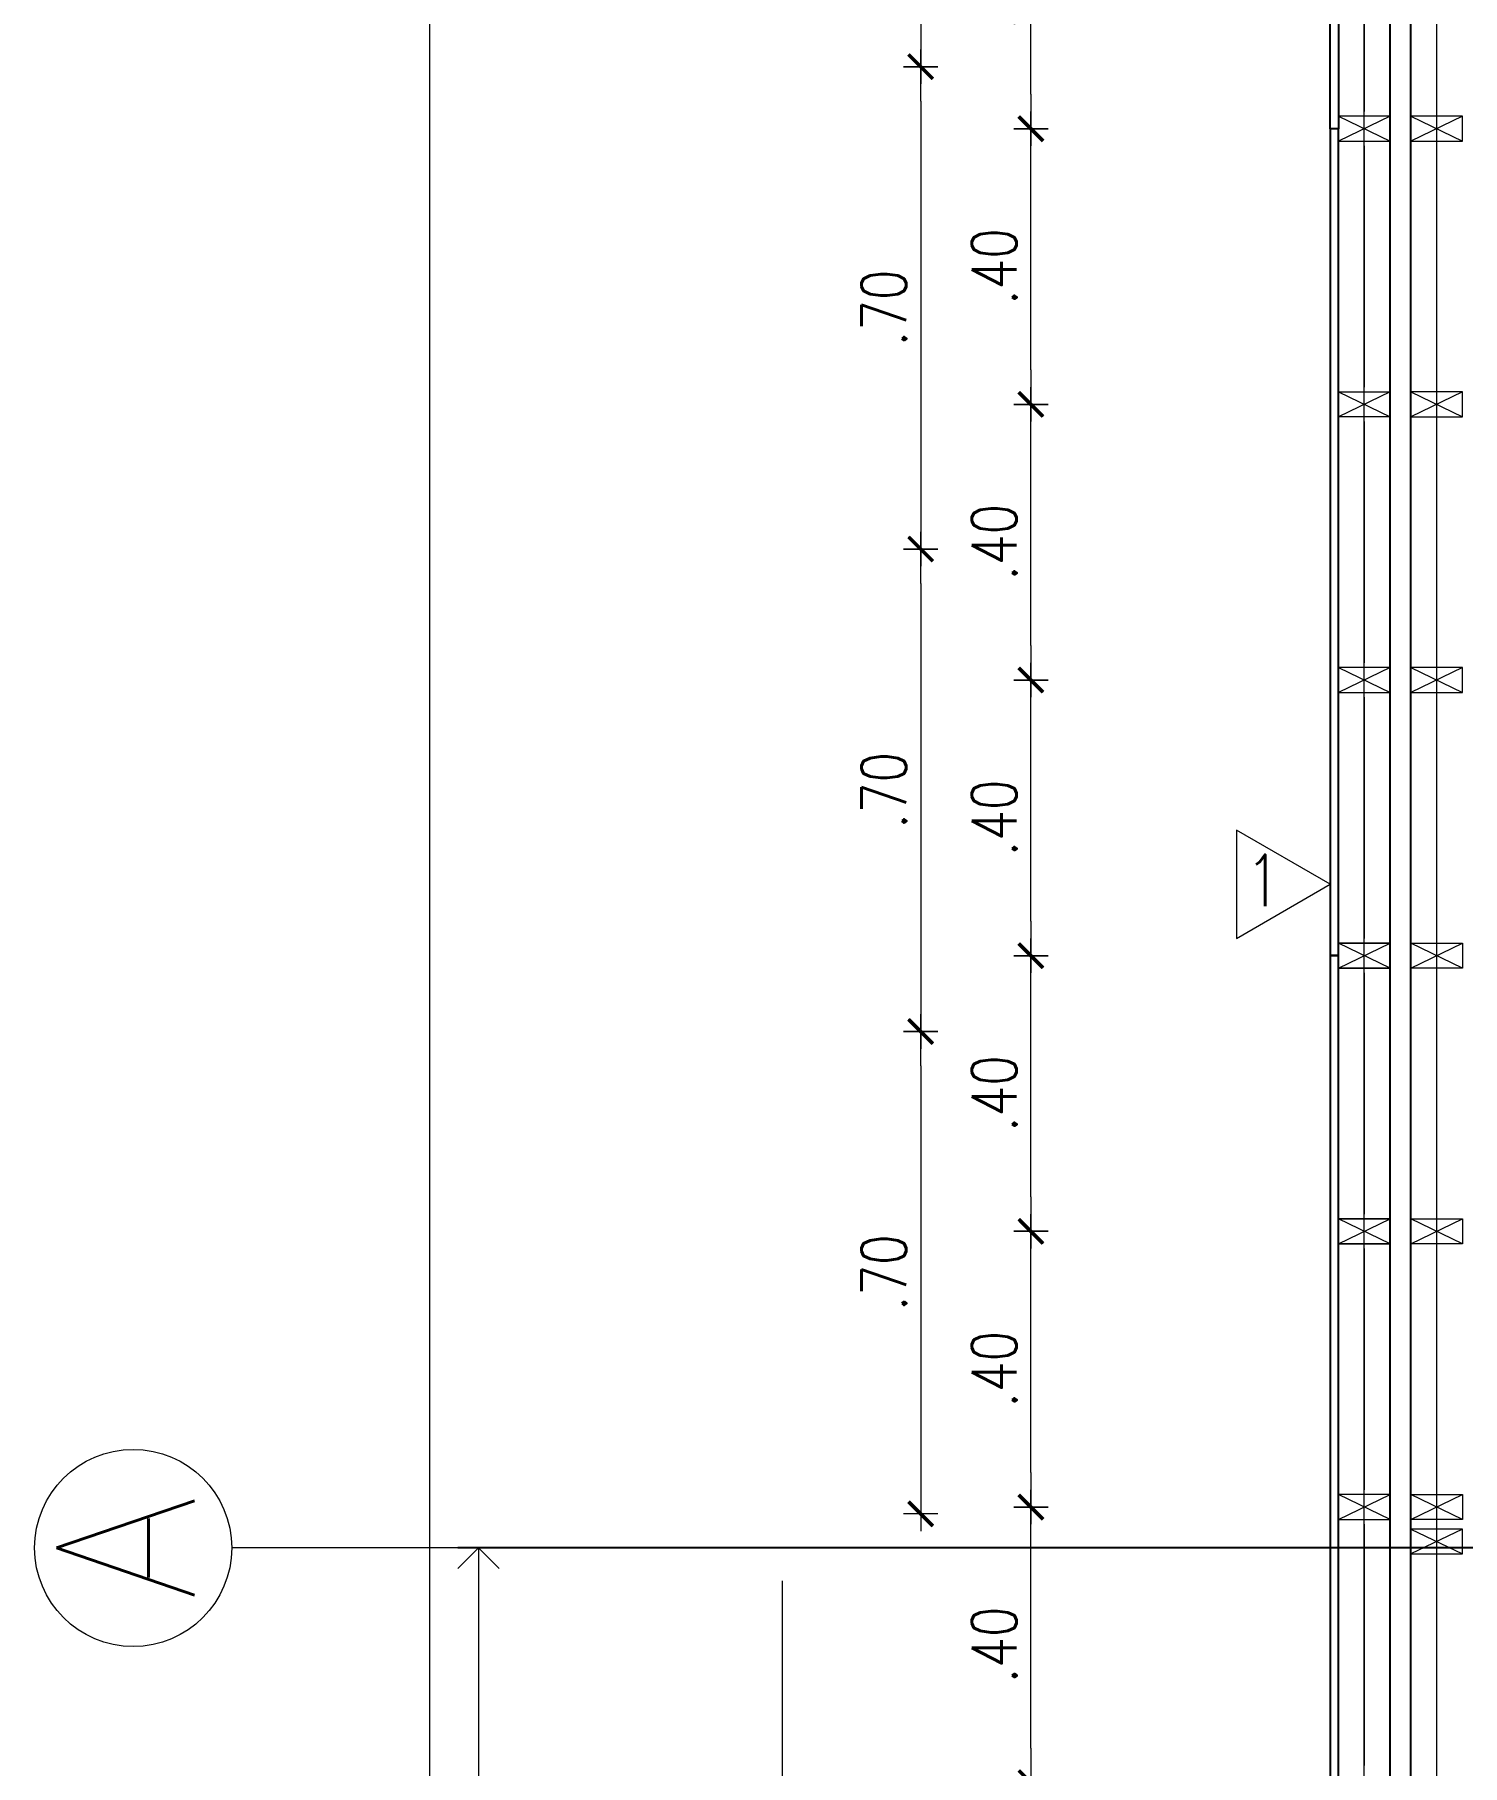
# Model space of a CAD drawing. Header units: metres. Extents: x -2 to 612, y -64 to 156.
# Drawn here: x 352.381 to 354.454, y 26.887 to 29.398 of the extents above; entities that cross this region are included whole.
import ezdxf
from ezdxf.enums import TextEntityAlignment as Align

# ---------------------------------------------------------------- set-up
doc = ezdxf.new("R2010")
doc.units = ezdxf.units.M
doc.header["$LTSCALE"] = 5
doc.header["$MEASUREMENT"] = 0
doc.linetypes.add('HIDDEN', pattern=[0.375, 0.25, -0.125])
doc.layers.get('0').update_dxf_attribs({"color": 30})
doc.layers.get('DEFPOINTS').update_dxf_attribs({"color": 210})
for name, color, linetype, lineweight in [('A-ANNO-DIMS', 3, 'Continuous', 18), ('A-ANNO-SYMB', 3, 'Continuous', 18), ('A-ANNO-TEXT', 3, 'Continuous', 18), ('A-DETL-MCUT', 4, 'Continuous', 25), ('A-ELEV-IDEN', 3, 'Continuous', 18), ('A-ELEV-MBE2', 4, 'Continuous', 25), ('A-ELEV-OVHD', 3, 'HIDDEN', 18), ('A-WALL-PATT', 8, 'Continuous', 18), ('A-WALL-STUD', 3, 'Continuous', 18)]:
    doc.layers.add(name, color=color, linetype=linetype, lineweight=lineweight)
doc.styles.add('E-ROMANS', font='romans.shx', dxfattribs={"width": 0.8})
doc.dimstyles.new('E-0050_ARW_12', dxfattribs={"dimscale": 0.001, "dimtxt": 60, "dimasz": 60, "dimexe": 30, "dimexo": 20, "dimgap": 30, "dimtad": 0, "dimzin": 0, "dimdsep": 46, "dimtxsty": 'E-ROMANS', "dimblk": 'OPEN90', "dimcen": 30, "dimclrd": 256, "dimclre": 256, "dimclrt": 256, "dimadec": 0, "dimazin": 0, "dimtfac": 1, "dimtmove": 1, "dimatfit": 3, "dimldrblk": 'OPEN90', "dimfxl": 1, "dimtfill": 1, "dimtolj": 1, "dimtzin": 0, "dimlwd": -1, "dimarcsym": 0})

# ---------------------------------------------------------------- blocks, each defined once
blk = doc.blocks.new('ARCH TICK 2')
for p, q in [((-1, 0), (0.5, 0)), ((0, 0.5), (0, -0.5))]:
    blk.add_line(p, q)
at = {"color": 0, "linetype": 'ByBlock'}
blk.add_line((-0.354, -0.354), (0.354, 0.354), dxfattribs=at)
at = {"color": 0, "linetype": 'ByBlock', "const_width": 0.106}
blk.add_lwpolyline([(-0.354, -0.354), (0.354, 0.354)], dxfattribs=at)
blk = doc.blocks.new('*D203')
at = {"layer": 'A-ANNO-DIMS', "transparency": 16777216}
blk.add_line((353.8273, 26.9115), (353.8273, 27.2114), dxfattribs=at)
at = {"layer": 'DEFPOINTS', "color": 0, "transparency": 16777216}
for p in [(353.8273, 27.2614), (354.3111, 27.2614), (354.3111, 26.8615)]:
    blk.add_point(p, dxfattribs=at)
at = {"layer": 'A-ANNO-DIMS', "transparency": 16777216, "xscale": 0.05, "yscale": 0.05, "zscale": 0.05}
for p, rotation in [((353.8273, 27.2614), 90), ((353.8273, 26.8615), 270)]:
    blk.add_blockref('ARCH TICK 2', p, dxfattribs=dict(at, rotation=rotation))
at = {"layer": 'A-ANNO-DIMS', "transparency": 16777216, "insert": (353.7739, 27.0615), "char_height": 0.065, "attachment_point": 5, "rotation": 90, "style": 'E-ROMANS'}
blk.add_mtext('\\A1;.40', dxfattribs=at)
blk = doc.blocks.new('_Open90')
at = {"color": 0, "linetype": 'ByBlock', "lineweight": -2}
for p, q in [((-0.5, 0.5), (0, 0)), ((0, 0), (-1, 0)), ((0, 0), (-0.5, -0.5))]:
    blk.add_line(p, q, dxfattribs=at)
blk = doc.blocks.new('*D204')
at = {"layer": 'A-ANNO-DIMS', "transparency": 16777216}
blk.add_line((353.8273, 27.3114), (353.8273, 27.6115), dxfattribs=at)
at = {"layer": 'DEFPOINTS', "color": 0, "transparency": 16777216}
for p in [(353.8273, 27.6615), (354.3111, 27.6615), (354.3111, 27.2614)]:
    blk.add_point(p, dxfattribs=at)
at = {"layer": 'A-ANNO-DIMS', "transparency": 16777216, "xscale": 0.05, "yscale": 0.05, "zscale": 0.05}
for p, rotation in [((353.8273, 27.6615), 90), ((353.8273, 27.2614), 270)]:
    blk.add_blockref('ARCH TICK 2', p, dxfattribs=dict(at, rotation=rotation))
at = {"layer": 'A-ANNO-DIMS', "transparency": 16777216, "insert": (353.7739, 27.4615), "char_height": 0.065, "attachment_point": 5, "rotation": 90, "style": 'E-ROMANS'}
blk.add_mtext('\\A1;.40', dxfattribs=at)
blk = doc.blocks.new('*D205')
at = {"layer": 'A-ANNO-DIMS', "transparency": 16777216}
blk.add_line((353.8273, 27.7115), (353.8273, 28.0115), dxfattribs=at)
at = {"layer": 'DEFPOINTS', "color": 0, "transparency": 16777216}
for p in [(353.8273, 28.0615), (354.3111, 28.0615), (354.3111, 27.6615)]:
    blk.add_point(p, dxfattribs=at)
at = {"layer": 'A-ANNO-DIMS', "transparency": 16777216, "xscale": 0.05, "yscale": 0.05, "zscale": 0.05}
for p, rotation in [((353.8273, 28.0615), 90), ((353.8273, 27.6615), 270)]:
    blk.add_blockref('ARCH TICK 2', p, dxfattribs=dict(at, rotation=rotation))
at = {"layer": 'A-ANNO-DIMS', "transparency": 16777216, "insert": (353.7739, 27.8615), "char_height": 0.065, "attachment_point": 5, "rotation": 90, "style": 'E-ROMANS'}
blk.add_mtext('\\A1;.40', dxfattribs=at)
blk = doc.blocks.new('*D206')
at = {"layer": 'A-ANNO-DIMS', "transparency": 16777216}
blk.add_line((353.8273, 28.1115), (353.8273, 28.4115), dxfattribs=at)
at = {"layer": 'DEFPOINTS', "color": 0, "transparency": 16777216}
for p in [(353.8273, 28.4615), (354.3111, 28.4615), (354.3111, 28.0615)]:
    blk.add_point(p, dxfattribs=at)
at = {"layer": 'A-ANNO-DIMS', "transparency": 16777216, "xscale": 0.05, "yscale": 0.05, "zscale": 0.05}
for p, rotation in [((353.8273, 28.4615), 90), ((353.8273, 28.0615), 270)]:
    blk.add_blockref('ARCH TICK 2', p, dxfattribs=dict(at, rotation=rotation))
at = {"layer": 'A-ANNO-DIMS', "transparency": 16777216, "insert": (353.7739, 28.2615), "char_height": 0.065, "attachment_point": 5, "rotation": 90, "style": 'E-ROMANS'}
blk.add_mtext('\\A1;.40', dxfattribs=at)
blk = doc.blocks.new('*D207')
at = {"layer": 'A-ANNO-DIMS', "transparency": 16777216}
blk.add_line((353.8273, 28.5115), (353.8273, 28.8115), dxfattribs=at)
at = {"layer": 'DEFPOINTS', "color": 0, "transparency": 16777216}
for p in [(353.8273, 28.8615), (354.3111, 28.8615), (354.3111, 28.4615)]:
    blk.add_point(p, dxfattribs=at)
at = {"layer": 'A-ANNO-DIMS', "transparency": 16777216, "xscale": 0.05, "yscale": 0.05, "zscale": 0.05}
for p, rotation in [((353.8273, 28.8615), 90), ((353.8273, 28.4615), 270)]:
    blk.add_blockref('ARCH TICK 2', p, dxfattribs=dict(at, rotation=rotation))
at = {"layer": 'A-ANNO-DIMS', "transparency": 16777216, "insert": (353.7739, 28.6615), "char_height": 0.065, "attachment_point": 5, "rotation": 90, "style": 'E-ROMANS'}
blk.add_mtext('\\A1;.40', dxfattribs=at)
blk = doc.blocks.new('*D208')
at = {"layer": 'A-ANNO-DIMS', "transparency": 16777216}
blk.add_line((353.8273, 28.9115), (353.8273, 29.2115), dxfattribs=at)
at = {"layer": 'DEFPOINTS', "color": 0, "transparency": 16777216}
for p in [(353.8273, 29.2615), (354.3111, 29.2615), (354.3111, 28.8615)]:
    blk.add_point(p, dxfattribs=at)
at = {"layer": 'A-ANNO-DIMS', "transparency": 16777216, "xscale": 0.05, "yscale": 0.05, "zscale": 0.05}
for p, rotation in [((353.8273, 29.2615), 90), ((353.8273, 28.8615), 270)]:
    blk.add_blockref('ARCH TICK 2', p, dxfattribs=dict(at, rotation=rotation))
at = {"layer": 'A-ANNO-DIMS', "transparency": 16777216, "insert": (353.7739, 29.0615), "char_height": 0.065, "attachment_point": 5, "rotation": 90, "style": 'E-ROMANS'}
blk.add_mtext('\\A1;.40', dxfattribs=at)
blk = doc.blocks.new('*D209')
at = {"layer": 'A-ANNO-DIMS', "transparency": 16777216}
blk.add_line((353.8273, 29.3115), (353.8273, 29.6115), dxfattribs=at)
at = {"layer": 'DEFPOINTS', "color": 0, "transparency": 16777216}
for p in [(353.8273, 29.6615), (354.3111, 29.6615), (354.3111, 29.2615)]:
    blk.add_point(p, dxfattribs=at)
at = {"layer": 'A-ANNO-DIMS', "transparency": 16777216, "xscale": 0.05, "yscale": 0.05, "zscale": 0.05}
for p, rotation in [((353.8273, 29.6615), 90), ((353.8273, 29.2615), 270)]:
    blk.add_blockref('ARCH TICK 2', p, dxfattribs=dict(at, rotation=rotation))
at = {"layer": 'A-ANNO-DIMS', "transparency": 16777216, "insert": (353.7739, 29.4615), "char_height": 0.065, "attachment_point": 5, "rotation": 90, "style": 'E-ROMANS'}
blk.add_mtext('\\A1;.40', dxfattribs=at)
blk = doc.blocks.new('*D213')
at = {"layer": 'A-ANNO-DIMS', "transparency": 16777216}
blk.add_line((353.6673, 30.1015), (353.6673, 29.4015), dxfattribs=at)
at = {"layer": 'DEFPOINTS', "color": 0, "transparency": 16777216}
for p in [(354.4175, 30.1515), (353.6673, 29.3515), (354.4176, 29.3515)]:
    blk.add_point(p, dxfattribs=at)
at = {"layer": 'A-ANNO-DIMS', "transparency": 16777216, "xscale": 0.05, "yscale": 0.05, "zscale": 0.05}
for p, rotation in [((353.6673, 30.1515), 90), ((353.6673, 29.3515), 270)]:
    blk.add_blockref('ARCH TICK 2', p, dxfattribs=dict(at, rotation=rotation))
at = {"layer": 'A-ANNO-DIMS', "transparency": 16777216, "insert": (353.6139, 29.7515), "char_height": 0.065, "attachment_point": 5, "rotation": 90, "style": 'E-ROMANS'}
blk.add_mtext('\\A1;.80', dxfattribs=at)
blk = doc.blocks.new('*D214')
at = {"layer": 'A-ANNO-DIMS', "transparency": 16777216}
blk.add_line((353.6673, 29.3015), (353.6673, 28.7015), dxfattribs=at)
at = {"layer": 'DEFPOINTS', "color": 0, "transparency": 16777216}
for p in [(354.4176, 29.3515), (353.6673, 28.6515), (354.4176, 28.6515)]:
    blk.add_point(p, dxfattribs=at)
at = {"layer": 'A-ANNO-DIMS', "transparency": 16777216, "xscale": 0.05, "yscale": 0.05, "zscale": 0.05}
for p, rotation in [((353.6673, 29.3515), 90), ((353.6673, 28.6515), 270)]:
    blk.add_blockref('ARCH TICK 2', p, dxfattribs=dict(at, rotation=rotation))
at = {"layer": 'A-ANNO-DIMS', "transparency": 16777216, "insert": (353.6139, 29.0015), "char_height": 0.065, "attachment_point": 5, "rotation": 90, "style": 'E-ROMANS'}
blk.add_mtext('\\A1;.70', dxfattribs=at)
blk = doc.blocks.new('*D215')
at = {"layer": 'A-ANNO-DIMS', "transparency": 16777216}
blk.add_line((353.6673, 28.6015), (353.6673, 28.0015), dxfattribs=at)
at = {"layer": 'DEFPOINTS', "color": 0, "transparency": 16777216}
for p in [(354.4176, 28.6515), (353.6673, 27.9515), (354.4176, 27.9515)]:
    blk.add_point(p, dxfattribs=at)
at = {"layer": 'A-ANNO-DIMS', "transparency": 16777216, "xscale": 0.05, "yscale": 0.05, "zscale": 0.05}
for p, rotation in [((353.6673, 28.6515), 90), ((353.6673, 27.9515), 270)]:
    blk.add_blockref('ARCH TICK 2', p, dxfattribs=dict(at, rotation=rotation))
at = {"layer": 'A-ANNO-DIMS', "transparency": 16777216, "insert": (353.6139, 28.3015), "char_height": 0.065, "attachment_point": 5, "rotation": 90, "style": 'E-ROMANS'}
blk.add_mtext('\\A1;.70', dxfattribs=at)
blk = doc.blocks.new('*D216')
at = {"layer": 'A-ANNO-DIMS', "transparency": 16777216}
blk.add_line((353.6673, 27.9015), (353.6673, 27.3015), dxfattribs=at)
at = {"layer": 'DEFPOINTS', "color": 0, "transparency": 16777216}
for p in [(354.4176, 27.9515), (353.6673, 27.2515), (354.4176, 27.2515)]:
    blk.add_point(p, dxfattribs=at)
at = {"layer": 'A-ANNO-DIMS', "transparency": 16777216, "xscale": 0.05, "yscale": 0.05, "zscale": 0.05}
for p, rotation in [((353.6673, 27.9515), 90), ((353.6673, 27.2515), 270)]:
    blk.add_blockref('ARCH TICK 2', p, dxfattribs=dict(at, rotation=rotation))
at = {"layer": 'A-ANNO-DIMS', "transparency": 16777216, "insert": (353.6139, 27.6015), "char_height": 0.065, "attachment_point": 5, "rotation": 90, "style": 'E-ROMANS'}
blk.add_mtext('\\A1;.70', dxfattribs=at)
blk = doc.blocks.new('*D223')
at = {"layer": 'A-ANNO-DIMS', "lineweight": -2, "transparency": 16777216}
for p, q in [((354.9068, 27.202), (352.9957, 27.202)), ((354.8958, 23.299), (352.9957, 23.299))]:
    blk.add_line(p, q, dxfattribs=at)
at = {"layer": 'A-ANNO-DIMS', "transparency": 16777216}
for p, q in [((353.0257, 27.142), (353.0257, 25.3537)), ((353.0257, 23.359), (353.0257, 25.1474))]:
    blk.add_line(p, q, dxfattribs=at)
at = {"layer": 'DEFPOINTS', "color": 0, "transparency": 16777216}
for p in [(353.0257, 27.202), (354.9268, 27.202), (354.9158, 23.299)]:
    blk.add_point(p, dxfattribs=at)
at = {"layer": 'A-ANNO-DIMS', "transparency": 16777216, "xscale": 0.06, "yscale": 0.06, "zscale": 0.06}
for p, rotation in [((353.0257, 27.202), 90), ((353.0257, 23.299), 270)]:
    blk.add_blockref('_Open90', p, dxfattribs=dict(at, rotation=rotation))
at = {"layer": 'A-ANNO-DIMS', "transparency": 16777216, "insert": (353.0257, 25.2505), "char_height": 0.06, "attachment_point": 5, "rotation": 90, "style": 'E-ROMANS', "bg_fill": 3, "box_fill_scale": 1.25, "bg_fill_color": 256, "bg_fill_true_color": 13158600, "bg_fill_transparency": 0}
blk.add_mtext('\\A1;3.90', dxfattribs=at)

msp = doc.modelspace()

# ---------------------------------------------------------------- linework, layer by layer
at = {"layer": 'A-ANNO-SYMB'}
for p, q in [((354.4161, 33.61894), (354.4161, 21.59535)), ((354.31106, 21.94694), (354.31106, 33.22033)), ((363.42209, 27.20204), (352.66724, 27.20204))]:
    msp.add_line(p, q, dxfattribs=at)
msp.add_circle((352.52421, 27.20204), 0.14303, dxfattribs=at)
at = {"layer": 'A-ANNO-TEXT'}
msp.add_lwpolyline([(354.26155, 28.16508), (354.12569, 28.24352), (354.12569, 28.08664)], close=True, dxfattribs=at)
at = {"layer": 'A-DETL-MCUT'}
for points in [[(354.26155, 29.26153), (354.26155, 30.46155), (354.27355, 30.46155), (354.27355, 29.26153)], [(354.27355, 28.06154), (354.27355, 29.26154), (354.26155, 29.26154), (354.26155, 28.06154)], [(354.27355, 26.86154), (354.27355, 28.06154), (354.26155, 28.06154), (354.26155, 26.86154)]]:
    msp.add_lwpolyline(points, close=True, dxfattribs=at)
at = {"layer": 'A-ELEV-IDEN'}
msp.add_lwpolyline([(352.95452, 34.02639), (352.95452, 19.95747)], dxfattribs=at)
at = {"layer": 'A-ELEV-MBE2'}
for p, q in [((354.34856, 23.02354), (354.34855, 30.39955)), ((354.3786, 23.02354), (354.37859, 30.39956)), ((354.3786, 23.02353), (354.37859, 30.39955))]:
    msp.add_line(p, q, dxfattribs=at)
at = {"layer": 'A-WALL-PATT', "ltscale": 0.1}
for p, q in [((354.31106, 29.63653), (354.31105, 29.28655)), ((354.4161, 29.63654), (354.4161, 29.28654)), ((354.31105, 29.23655), (354.31105, 28.88654)), ((354.4161, 29.23654), (354.4161, 28.88654)), ((354.31105, 28.83654), (354.31105, 28.48655)), ((354.4161, 28.83654), (354.4161, 28.48654)), ((354.31105, 28.43655), (354.31105, 28.08654)), ((354.4161, 28.43654), (354.4161, 28.08654)), ((354.31105, 28.03654), (354.31105, 27.68655)), ((354.4161, 28.03654), (354.4161, 27.68654)), ((354.31105, 27.63654), (354.31105, 27.28643)), ((354.4161, 27.63654), (354.4161, 27.28643))]:
    msp.add_line(p, q, dxfattribs=at)
at = {"layer": 'A-WALL-STUD'}
for p, q in [((354.34855, 29.27955), (354.27355, 29.24355)), ((354.27355, 29.27955), (354.34855, 29.24355)), ((354.4536, 29.27954), (354.3786, 29.24354)), ((354.3786, 29.27954), (354.4536, 29.24354)), ((354.27355, 28.87954), (354.34855, 28.84354)), ((354.34855, 28.87954), (354.27355, 28.84354)), ((354.4536, 28.87954), (354.3786, 28.84354)), ((354.3786, 28.87954), (354.4536, 28.84354)), ((354.34855, 28.47955), (354.27355, 28.44355)), ((354.27355, 28.47955), (354.34855, 28.44355)), ((354.4536, 28.47954), (354.3786, 28.44354)), ((354.3786, 28.47954), (354.4536, 28.44354)), ((354.34855, 28.04355), (354.27355, 28.07955)), ((354.27355, 28.04355), (354.34855, 28.07955)), ((354.27355, 28.04354), (354.34855, 28.07954)), ((354.34855, 28.04354), (354.27355, 28.07954)), ((354.4536, 28.04354), (354.3786, 28.07954)), ((354.3786, 28.04354), (354.4536, 28.07954)), ((354.34855, 27.64355), (354.27355, 27.67955)), ((354.27355, 27.64355), (354.34855, 27.67955)), ((354.27355, 27.64354), (354.34855, 27.67954)), ((354.34855, 27.64354), (354.27355, 27.67954)), ((354.4536, 27.64354), (354.3786, 27.67954)), ((354.3786, 27.64354), (354.4536, 27.67954)), ((354.27355, 27.24343), (354.34855, 27.27943)), ((354.34855, 27.24343), (354.27355, 27.27943)), ((354.4536, 27.24343), (354.3786, 27.27943)), ((354.3786, 27.24343), (354.4536, 27.27943))]:
    msp.add_line(p, q, dxfattribs=at)
for points in [[(354.34855, 29.27955), (354.27355, 29.27955), (354.27355, 29.24355), (354.34855, 29.24355)], [(354.4536, 29.27954), (354.3786, 29.27954), (354.3786, 29.24354), (354.4536, 29.24354)], [(354.27355, 28.87954), (354.34855, 28.87954), (354.34855, 28.84354), (354.27355, 28.84354)], [(354.4536, 28.87954), (354.3786, 28.87954), (354.3786, 28.84354), (354.4536, 28.84354)], [(354.34855, 28.47955), (354.27355, 28.47955), (354.27355, 28.44355), (354.34855, 28.44355)], [(354.4536, 28.47954), (354.3786, 28.47954), (354.3786, 28.44354), (354.4536, 28.44354)], [(354.34855, 28.04355), (354.27355, 28.04355), (354.27355, 28.07955), (354.34855, 28.07955)], [(354.27355, 28.04354), (354.34855, 28.04354), (354.34855, 28.07954), (354.27355, 28.07954)], [(354.4536, 28.04354), (354.3786, 28.04354), (354.3786, 28.07954), (354.4536, 28.07954)], [(354.34855, 27.64355), (354.27355, 27.64355), (354.27355, 27.67955), (354.34855, 27.67955)], [(354.27355, 27.64354), (354.34855, 27.64354), (354.34855, 27.67954), (354.27355, 27.67954)], [(354.4536, 27.64354), (354.3786, 27.64354), (354.3786, 27.67954), (354.4536, 27.67954)], [(354.27355, 27.24343), (354.34855, 27.24343), (354.34855, 27.27943), (354.27355, 27.27943)], [(354.4536, 27.24343), (354.3786, 27.24343), (354.3786, 27.27943), (354.4536, 27.27943)]]:
    msp.add_lwpolyline(points, close=True, dxfattribs=at)

# ---------------------------------------------------------------- texts
at = {"layer": 'A-ANNO-TEXT', "insert": (354.16465, 28.17073), "char_height": 0.075, "attachment_point": 5, "rotation": 0.00048, "style": 'E-ROMANS'}
msp.add_mtext('\\pi-0.45,l0.45,t0.45;1', dxfattribs=at)
at = {"layer": 'A-ANNO-TEXT', "style": 'E-ROMANS'}
msp.add_attdef('A', text='0.00', height=0.2, rotation=90, dxfattribs=at).set_placement((352.51308, 27.20204), align=Align.MIDDLE_CENTER)

# ---------------------------------------------------------------- dimensions: what is measured, and where the dimension line sits
at = {"layer": 'A-ANNO-DIMS'}
for base, p1, p2, picture, middle in [((353.66731, 29.35153), (354.41755, 30.15153), (354.41756, 29.35153), '*D213', (353.61391, 29.75153)), ((353.82727, 29.66153), (354.31106, 29.26154), (354.31106, 29.66153), '*D209', (353.77387, 29.46154)), ((353.66731, 28.65153), (354.41756, 29.35153), (354.41756, 28.65153), '*D214', (353.61391, 29.00153)), ((353.82727, 29.26154), (354.31106, 28.86153), (354.31106, 29.26154), '*D208', (353.77387, 29.06154)), ((353.82727, 28.86153), (354.31106, 28.46153), (354.31106, 28.86153), '*D207', (353.77387, 28.66153)), ((353.66731, 27.95153), (354.41756, 28.65153), (354.41756, 27.95153), '*D215', (353.61391, 28.30153)), ((353.82727, 28.46153), (354.31106, 28.06153), (354.31106, 28.46153), '*D206', (353.77387, 28.26153)), ((353.82727, 28.06153), (354.31106, 27.66153), (354.31106, 28.06153), '*D205', (353.77387, 27.86153)), ((353.66731, 27.25153), (354.41756, 27.95153), (354.41756, 27.25153), '*D216', (353.61391, 27.60153)), ((353.82727, 27.66153), (354.31106, 27.26142), (354.31106, 27.66153), '*D204', (353.77387, 27.46148)), ((353.82727, 27.26142), (354.31106, 26.86154), (354.31106, 27.26142), '*D203', (353.77387, 27.06148))]:
    dim = msp.add_linear_dim(base=base, p1=p1, p2=p2, angle=90, dimstyle='E-0050_ARW_12', dxfattribs=at)
    dim.commit()
    dim.dimension.update_dxf_attribs({"geometry": picture, "text_midpoint": middle})

# ---------------------------------------------------------------- next in the draw order: dimensions: what is measured, and where the dimension line sits
dim = msp.add_linear_dim(base=(353.02572, 27.20204), p1=(354.91583, 23.29904), p2=(354.92683, 27.20204), angle=90, dimstyle='E-0050_ARW_12', override={"dimfxl": 0.3}, dxfattribs=at)
dim.commit()
dim.dimension.update_dxf_attribs({"geometry": '*D223', "text_midpoint": (353.02572, 25.25054)})

# ---------------------------------------------------------------- next in the draw order: linework, layer by layer
at = {"layer": 'A-ELEV-OVHD'}
msp.add_line((353.46664, 26.65453), (353.46664, 27.15453), dxfattribs=at)
at = {"layer": 'A-WALL-PATT', "ltscale": 0.1}
for p, q in [((354.31105, 27.23643), (354.31105, 26.88654)), ((354.4161, 27.18643), (354.4161, 26.88654))]:
    msp.add_line(p, q, dxfattribs=at)
at = {"layer": 'A-WALL-STUD'}
for p, q in [((354.4536, 27.22943), (354.3786, 27.19343)), ((354.3786, 27.22943), (354.4536, 27.19343))]:
    msp.add_line(p, q, dxfattribs=at)
msp.add_lwpolyline([(354.4536, 27.22943), (354.3786, 27.22943), (354.3786, 27.19343), (354.4536, 27.19343)], close=True, dxfattribs=at)

doc.saveas('drawing.dxf')
